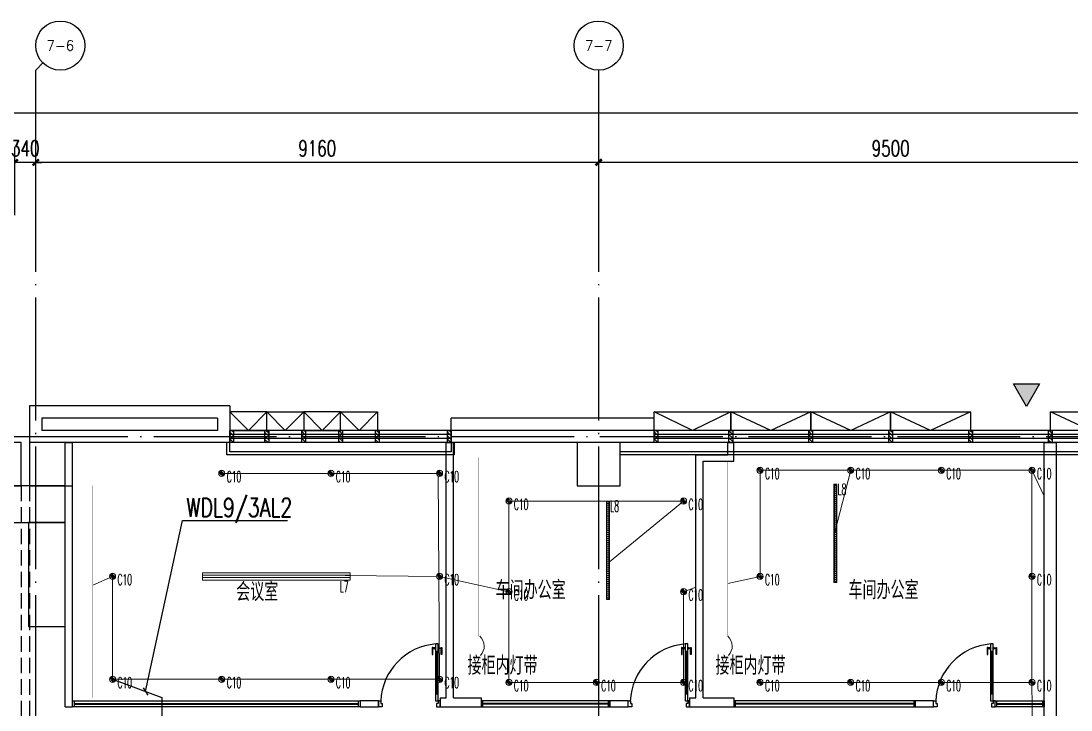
# Model space of a CAD drawing. Extents: x -621157 to 1764546, y -106808 to 741893.
# Drawn here: x 238100 to 255185, y 235551 to 246760 of the extents above; entities that cross this region are included whole.
import ezdxf
from ezdxf import colors
from ezdxf.entities.mleader import LeaderData, LeaderLine
from ezdxf.enums import TextEntityAlignment as Align
from ezdxf.math import Vec2, Vec3

# ---------------------------------------------------------------- set-up
doc = ezdxf.new("R2010")
doc.units = 0
doc.header["$LTSCALE"] = 1000
doc.header["$MEASUREMENT"] = 0
for name, pattern in [('XREF-A-101-平面图_t3$0$__DASH', [0.35, 0.25, -0.1]), ('XREF-A-101-平面图_t3$0$DASH', [0.35, 0.25, -0.1]), ('XREF-A-101-平面图_t3$0$DOTE', [2.42, 2, -0.2, 0.02, -0.2])]:
    doc.linetypes.add(name, pattern=pattern)
for name, color, linetype in [('0-底图', 7, 'Continuous'), ('AXIS_TEXT', 7, 'Continuous'), ('WIRE-照明', 4, 'Continuous'), ('XREF-A-101-平面图_t3$0$A-COLUMN', 8, 'Continuous'), ('XREF-A-101-平面图_t3$0$A-CURTWALL', 8, 'Continuous'), ('XREF-A-101-平面图_t3$0$A-DOTE', 8, 'Continuous'), ('XREF-A-101-平面图_t3$0$A-GROUND', 8, 'Continuous'), ('XREF-A-101-平面图_t3$0$A-RAIL', 8, 'Continuous'), ('XREF-A-101-平面图_t3$0$A-ROOM-CH', 8, 'Continuous'), ('XREF-A-101-平面图_t3$0$A-WALL-FILL', 8, 'Continuous'), ('XREF-A-101-平面图_t3$0$A-WINDOW', 8, 'Continuous'), ('XREF-A-101-平面图_t3$0$A-开启符号', 8, 'Continuous'), ('XREF-A-101-平面图_t3$0$AXIS', 8, 'Continuous'), ('XREF-A-101-平面图_t3$0$DOOR-INF', 8, 'Continuous'), ('XREF-A-101-平面图_t3$0$F-B-INF', 8, 'Continuous'), ('XREF-A-101-平面图_t3$0$F-L-INF', 8, 'Continuous'), ('XREF-A-101-平面图_t3$0$GLASS WALL-INF', 8, 'Continuous'), ('XREF-A-101-平面图_t3$0$I-WALL-GYPSUM', 8, 'Continuous'), ('XREF-A-101-平面图_t3$0$PARTITION-INF', 8, 'Continuous'), ('XREF-A-101-平面图_t3$0$PUB_HATCH', 8, 'Continuous'), ('XREF-A-101-平面图_t3$0$PUB_TEXT', 8, 'Continuous'), ('照明回路线', 1, 'Continuous')]:
    doc.layers.add(name, color=color, linetype=linetype)
for name, color, linetype, lineweight in [('00-照明回路线', 6, 'Continuous', 0), ('CEILING-INF', 4, 'Continuous', 0), ('LIGHT-INF', 6, 'Continuous', 0)]:
    doc.layers.add(name, color=color, linetype=linetype, lineweight=lineweight)
doc.styles.add('COMPLEX', font='COMPLEX')
doc.styles.add('DIM_FONT', font='ROMANS', dxfattribs={"width": 0.8, "bigfont": 'HZDXC'})
doc.styles.add('E-FST', font='txt.shx', dxfattribs={"width": 0.75, "height": 250, "bigfont": '@@gbcbig.shx'})
doc.styles.add('INF DIM', font='SIMPLEX.SHX', dxfattribs={"width": 0.7, "bigfont": 'hztxt.shx'})
doc.styles.get("Standard").update_dxf_attribs({"font": 'romans.shx', "bigfont": 'HZDXC.SHX'})
doc.styles.add('XREF-A-101-平面图_t3$0$-HZDXCROMANS', font='ROMANS.shx', dxfattribs={"bigfont": 'HZDXC.shx'})
doc.styles.add('XREF-A-101-平面图_t3$0$69F Layout plan$0$Standard', font='arial.ttf', dxfattribs={"width": 0.8})
doc.styles.add('XREF-A-101-平面图_t3$0$A-AXIS-LABEL', font='COMPLEX', dxfattribs={"bigfont": 'GBCBIG'})
doc.styles.add('XREF-A-101-平面图_t3$0$A-DIM_T3', font='SIMPLEX', dxfattribs={"width": 0.705882, "bigfont": 'GBCBIG'})
doc.linetypes.add('LED', pattern='A,6,-3.5,["LED",Standard,S=2.54,R=0,X=-2.54,Y=-1.27],-4.8', length=14.3)
doc.dimstyles.new('XREF-A-101-平面图_t3$0$A-DIM-100', dxfattribs={"dimscale": 100, "dimtxt": 2.55, "dimasz": 1, "dimexe": 2.5, "dimexo": 3, "dimgap": 1, "dimtad": 1, "dimdec": 0, "dimzin": 0, "dimdsep": 46, "dimtxsty": 'XREF-A-101-平面图_t3$0$A-DIM_T3', "dimblk": 'XREF-A-101-平面图_t3$0$_ArchTick', "dimcen": 0.09, "dimclrt": 7, "dimazin": 2, "dimtfac": 1, "dimtdec": 0, "dimtix": 1, "dimtmove": 2, "dimatfit": 3, "dimfxl": 0, "dimtolj": 1, "dimtzin": 0, "dimarcsym": 0})

# ---------------------------------------------------------------- blocks, each defined once
blk = doc.blocks.new('XREF-A-101-平面图_t3$0$柱网3F')
at = {"layer": 'XREF-A-101-平面图_t3$0$A-COLUMN'}
for points in [[(37400, -800), (38100, -800), (38100, -100), (37400, -100)], [(38240, -800), (38940, -800), (38940, -100), (38240, -100)], [(47150, -800), (47850, -800), (47850, -100), (47150, -100)]]:
    blk.add_lwpolyline(points, close=True, dxfattribs=at)
blk = doc.blocks.new('XREF-A-101-平面图_t3$0$G$C869EB286')
at = {"layer": 'XREF-A-101-平面图_t3$0$A-WINDOW'}
h = blk.add_hatch(dxfattribs=at)
h.set_pattern_fill('ANSI31', color=256, scale=25)
h.set_pattern_definition([(45, (-143.957, -89940), (-28.0633, 28.0633), [])])
h.paths.add_polyline_path([(0, 60), (200, 60), (200, 0), (0, 0)])
blk.add_lwpolyline([(0, 60), (200, 60), (200, 0), (0, 0)], close=True, dxfattribs=at)
blk = doc.blocks.new('XREF-A-101-平面图_t3$0$_ArchTick')
at = {"color": 0, "linetype": 'ByBlock', "const_width": 0.4}
blk.add_lwpolyline([(-0.5, -0.5), (0.5, 0.5)], dxfattribs=at)
blk = doc.blocks.new('*D25496')
at = {"layer": 'Defpoints', "color": 0}
for p in [(47500, 44460), (47500, 43300), (57000, 43300)]:
    blk.add_point(p, dxfattribs=at)
at = {"layer": 'XREF-A-101-平面图_t3$0$AXIS', "color": 0, "lineweight": -2}
for p, q in [((47500, 43600), (47500, 44710)), ((57000, 43600), (57000, 44710)), ((57000, 44460), (47500, 44460))]:
    blk.add_line(p, q, dxfattribs=at)
at = {"layer": 'XREF-A-101-平面图_t3$0$AXIS', "color": 0, "linetype": 'ByBlock', "lineweight": -2, "xscale": 100, "yscale": 100, "zscale": 100, "rotation": 180}
blk.add_blockref('XREF-A-101-平面图_t3$0$_ArchTick', (47500, 44460), dxfattribs=at)
at = {"layer": 'XREF-A-101-平面图_t3$0$AXIS', "color": 0, "linetype": 'ByBlock', "lineweight": -2, "xscale": 100, "yscale": 100, "zscale": 100}
blk.add_blockref('XREF-A-101-平面图_t3$0$_ArchTick', (57000, 44460), dxfattribs=at)
at = {"layer": 'XREF-A-101-平面图_t3$0$AXIS', "color": 7, "insert": (52250, 44687), "char_height": 255, "attachment_point": 5, "style": 'XREF-A-101-平面图_t3$0$A-DIM_T3'}
blk.add_mtext('\\A1;9500', dxfattribs=at)
blk = doc.blocks.new('*D25497')
at = {"layer": 'Defpoints', "color": 0}
for p in [(38340, 44460), (38340, 43300), (47500, 43300)]:
    blk.add_point(p, dxfattribs=at)
at = {"layer": 'XREF-A-101-平面图_t3$0$AXIS', "color": 0, "lineweight": -2}
for p, q in [((38340, 43600), (38340, 44710)), ((47500, 43600), (47500, 44710)), ((47500, 44460), (38340, 44460))]:
    blk.add_line(p, q, dxfattribs=at)
at = {"layer": 'XREF-A-101-平面图_t3$0$AXIS', "color": 0, "linetype": 'ByBlock', "lineweight": -2, "xscale": 100, "yscale": 100, "zscale": 100, "rotation": 180}
blk.add_blockref('XREF-A-101-平面图_t3$0$_ArchTick', (38340, 44460), dxfattribs=at)
at = {"layer": 'XREF-A-101-平面图_t3$0$AXIS', "color": 0, "linetype": 'ByBlock', "lineweight": -2, "xscale": 100, "yscale": 100, "zscale": 100}
blk.add_blockref('XREF-A-101-平面图_t3$0$_ArchTick', (47500, 44460), dxfattribs=at)
at = {"layer": 'XREF-A-101-平面图_t3$0$AXIS', "color": 7, "insert": (42920, 44687), "char_height": 255, "attachment_point": 5, "style": 'XREF-A-101-平面图_t3$0$A-DIM_T3'}
blk.add_mtext('\\A1;9160', dxfattribs=at)
blk = doc.blocks.new('*D25498')
at = {"layer": 'Defpoints', "color": 0}
for p in [(38000, 44460), (38000, 43300), (38340, 43300)]:
    blk.add_point(p, dxfattribs=at)
at = {"layer": 'XREF-A-101-平面图_t3$0$AXIS', "color": 0, "lineweight": -2}
for p, q in [((38000, 43600), (38000, 44710)), ((38340, 43600), (38340, 44710)), ((38000, 44460), (37900, 44460)), ((38340, 44460), (38000, 44460)), ((38340, 44460), (38440, 44460))]:
    blk.add_line(p, q, dxfattribs=at)
at = {"layer": 'XREF-A-101-平面图_t3$0$AXIS', "color": 0, "linetype": 'ByBlock', "lineweight": -2, "xscale": 100, "yscale": 100, "zscale": 100}
blk.add_blockref('XREF-A-101-平面图_t3$0$_ArchTick', (38000, 44460), dxfattribs=at)
at = {"layer": 'XREF-A-101-平面图_t3$0$AXIS', "color": 0, "linetype": 'ByBlock', "lineweight": -2, "xscale": 100, "yscale": 100, "zscale": 100, "rotation": 180}
blk.add_blockref('XREF-A-101-平面图_t3$0$_ArchTick', (38340, 44460), dxfattribs=at)
at = {"layer": 'XREF-A-101-平面图_t3$0$AXIS', "color": 7, "insert": (38170, 44687), "char_height": 255, "attachment_point": 5, "style": 'XREF-A-101-平面图_t3$0$A-DIM_T3'}
blk.add_mtext('\\A1;340', dxfattribs=at)
blk = doc.blocks.new('_AXISO')
blk.add_circle((0, 0), 0.5)
at = {"layer": 'AXIS_TEXT', "style": 'COMPLEX'}
blk.add_attdef('A', text='', height=0.56, dxfattribs=at).set_placement((-0.25, -0.28), (0.25, -0.28), align=Align.FIT)
blk = doc.blocks.new('*D25505')
at = {"layer": 'Defpoints', "color": 0}
for p in [(-500, 45260), (-500, 43300), (66800, 43300)]:
    blk.add_point(p, dxfattribs=at)
at = {"layer": 'XREF-A-101-平面图_t3$0$AXIS', "color": 0, "lineweight": -2}
for p, q in [((-500, 43600), (-500, 45510)), ((66800, 43600), (66800, 45510)), ((66800, 45260), (-500, 45260))]:
    blk.add_line(p, q, dxfattribs=at)
at = {"layer": 'XREF-A-101-平面图_t3$0$AXIS', "color": 0, "linetype": 'ByBlock', "lineweight": -2, "xscale": 100, "yscale": 100, "zscale": 100, "rotation": 180}
blk.add_blockref('XREF-A-101-平面图_t3$0$_ArchTick', (-500, 45260), dxfattribs=at)
at = {"layer": 'XREF-A-101-平面图_t3$0$AXIS', "color": 0, "linetype": 'ByBlock', "lineweight": -2, "xscale": 100, "yscale": 100, "zscale": 100}
blk.add_blockref('XREF-A-101-平面图_t3$0$_ArchTick', (66800, 45260), dxfattribs=at)
at = {"layer": 'XREF-A-101-平面图_t3$0$AXIS', "color": 7, "insert": (33150, 45487), "char_height": 255, "attachment_point": 5, "style": 'XREF-A-101-平面图_t3$0$A-DIM_T3'}
blk.add_mtext('\\A1;67300', dxfattribs=at)
blk = doc.blocks.new('XREF-A-101-平面图_t3$0$A$C4A4B287C')
at = {"layer": 'XREF-A-101-平面图_t3$0$GLASS WALL-INF', "elevation": -1}
blk.add_lwpolyline([(100, 300), (100, 0), (0, 0), (0, 300)], close=True, dxfattribs=at)
blk = doc.blocks.new('*U25342')
at = {"layer": 'XREF-A-101-平面图_t3$0$PARTITION-INF', "color": 8}
for p, q in [((-21021, 43130), (-18121, 43130)), ((-18121, 43030), (-21021, 43030))]:
    blk.add_line(p, q, dxfattribs=at)
at = {"layer": 'XREF-A-101-平面图_t3$0$PARTITION-INF', "color": 5}
for p, q in [((-18121, 43085), (-21021, 43085)), ((-18121, 43075), (-21021, 43075))]:
    blk.add_line(p, q, dxfattribs=at)
for points in [[(-21046, 43130), (-21021, 43130), (-21021, 43030), (-21046, 43030)], [(-18121, 43130), (-18096, 43130), (-18096, 43030), (-18121, 43030)]]:
    blk.add_lwpolyline(points, close=True, dxfattribs=at)
blk = doc.blocks.new('XREF-A-101-平面图_t3$0$EW23')
at = {"color": 5}
for p, q in [((7205, 24900, 0), (7205, 23970, 0)), ((7205, 24900, 0), (7245, 24900, 0)), ((7245, 24780, 0), (7205, 24780, 0)), ((7245, 24900, 0), (7245, 23970, 0)), ((7205, 24090, 0), (7246, 24090, 0)), ((7205, 23970, 0), (7245, 23970, 0))]:
    blk.add_line(p, q, dxfattribs=at)
at = {"color": 5, "elevation": 0}
for points in [[(7215, 24995), (7175, 24995), (7175, 24895), (7205, 24895), (7205, 24940), (7233, 24940), (7233, 24985), (7233, 24995), (7215, 24995)], [(8135, 24995), (8175, 24995), (8175, 24895), (8140, 24895), (8140, 24940), (8117, 24940), (8117, 24985), (8117, 24995), (8135, 24995)]]:
    blk.add_lwpolyline(points, close=True, dxfattribs=at)
at = {"color": 8, "elevation": 0}
for points in [[(7228, 24780), (7228, 24090)], [(7160, 24035), (7160, 24026), (7150, 24026), (7150, 24140), (7160, 24140), (7160, 24045)], [(7296, 24035), (7296, 24026), (7306, 24026), (7306, 24140), (7296, 24140), (7296, 24045)]]:
    blk.add_lwpolyline(points, dxfattribs=at)
for points in [[(7200, 24035), (7154, 24035), (7154, 24045), (7200, 24045)], [(7205, 24021), (7200, 24021), (7200, 24059), (7205, 24059)], [(7246, 24021), (7256, 24021), (7256, 24059), (7246, 24059)], [(7256, 24035), (7302, 24035), (7302, 24045), (7256, 24045)]]:
    blk.add_lwpolyline(points, close=True, dxfattribs=at)
at = {"color": 8}
blk.add_arc((7172, 24936, 0), 969, 274.4003, 357.8611, dxfattribs=at)
blk = doc.blocks.new('*U25343')
at = {"layer": 'XREF-A-101-平面图_t3$0$PARTITION-INF', "color": 8}
for p, q in [((-21681, 43130), (-20931, 43130)), ((-20931, 43030), (-21681, 43030))]:
    blk.add_line(p, q, dxfattribs=at)
at = {"layer": 'XREF-A-101-平面图_t3$0$PARTITION-INF', "color": 5}
for p, q in [((-20931, 43085), (-21681, 43085)), ((-20931, 43075), (-21681, 43075))]:
    blk.add_line(p, q, dxfattribs=at)
for points in [[(-21706, 43130), (-21681, 43130), (-21681, 43030), (-21706, 43030)], [(-20931, 43130), (-20906, 43130), (-20906, 43030), (-20931, 43030)]]:
    blk.add_lwpolyline(points, close=True, dxfattribs=at)
blk = doc.blocks.new('*U25344')
at = {"layer": 'XREF-A-101-平面图_t3$0$PARTITION-INF', "color": 8}
for p, q in [((-20161, 43130), (-18121, 43130)), ((-18121, 43030), (-20161, 43030))]:
    blk.add_line(p, q, dxfattribs=at)
at = {"layer": 'XREF-A-101-平面图_t3$0$PARTITION-INF', "color": 5}
for p, q in [((-18121, 43085), (-20161, 43085)), ((-18121, 43075), (-20161, 43075))]:
    blk.add_line(p, q, dxfattribs=at)
for points in [[(-20186, 43130), (-20161, 43130), (-20161, 43030), (-20186, 43030)], [(-18121, 43130), (-18096, 43130), (-18096, 43030), (-18121, 43030)]]:
    blk.add_lwpolyline(points, close=True, dxfattribs=at)
blk = doc.blocks.new('*U25345')
at = {"layer": 'XREF-A-101-平面图_t3$0$PARTITION-INF', "color": 8}
for p, q in [((-21681, 43130), (-17052, 43130)), ((-17052, 43030), (-21681, 43030))]:
    blk.add_line(p, q, dxfattribs=at)
at = {"layer": 'XREF-A-101-平面图_t3$0$PARTITION-INF', "color": 5}
for p, q in [((-17052, 43085), (-21681, 43085)), ((-17052, 43075), (-21681, 43075))]:
    blk.add_line(p, q, dxfattribs=at)
for points in [[(-21706, 43130), (-21681, 43130), (-21681, 43030), (-21706, 43030)], [(-17052, 43130), (-17027, 43130), (-17027, 43030), (-17052, 43030)]]:
    blk.add_lwpolyline(points, close=True, dxfattribs=at)
blk = doc.blocks.new('XREF-A-101-平面图_t3$0$G$C5C507F0A')
at = {"layer": 'XREF-A-101-平面图_t3$0$DOOR-INF', "rotation": 180}
for p in [(51995, 20695, 0), (56055, 20695, 0), (61025, 20695, 0)]:
    blk.add_blockref('XREF-A-101-平面图_t3$0$EW23', p, dxfattribs=at)
at = {"layer": 'XREF-A-101-平面图_t3$0$DOOR-INF', "xscale": -1, "rotation": 90.00000000031785}
for p in [(43819, -4200), (47880, -4200, 1), (52850, -4200, 1)]:
    blk.add_blockref('XREF-A-101-平面图_t3$0$A$C4A4B287C', p, dxfattribs=at)
at = {"layer": 'XREF-A-101-平面图_t3$0$PARTITION-INF', "rotation": 180}
for name, p in [('*U25345', (21813, 38831, -1)), ('*U25343', (32944, 38831))]:
    blk.add_blockref(name, p, dxfattribs=at)
at = {"layer": 'XREF-A-101-平面图_t3$0$PARTITION-INF', "xscale": -1, "rotation": 180}
for name, p in [('*U25344', (65676, 38831, 1)), ('*U25342', (70646, 38831, 1))]:
    blk.add_blockref(name, p, dxfattribs=at)
blk = doc.blocks.new('XREF-A-101-平面图_t3$0$ROOM')
at = {"layer": 'XREF-A-101-平面图_t3$0$A-ROOM-CH', "style": 'XREF-A-101-平面图_t3$0$-HZDXCROMANS', "width": 0.6}
for tag, p in [('中文房间名称', (0, -1000)), ('英文房间名称', (0, -1500))]:
    blk.add_attdef(tag, text='', height=300, dxfattribs=at).set_placement(p, align=Align.CENTER)
blk = doc.blocks.new('XREF-A-101-平面图_t3$0$A$C2C206FAC')
for p, q in [((0, 485), (400, 485)), ((0, 485), (0, 98)), ((400, 485), (400, 98)), ((20, 94), (20, 44)), ((148, 50), (145, 0)), ((145, 0), (160, 0)), ((148, 50), (150, 50)), ((155, 50), (157, 50)), ((157, 50), (160, 0)), ((260, 50), (257, 0)), ((257, 0), (272, 0)), ((260, 50), (262, 50)), ((267, 50), (269, 50)), ((269, 50), (272, 0)), ((380, 94), (380, 44))]:
    blk.add_line(p, q)
for centre, radius in [((200, 278), 179), ((200, 278), 164), ((153, 50), 2.6), ((265, 50), 2.6)]:
    blk.add_circle(centre, radius)
for centre, radius, start, end in [((200, 1084), 1006, 258.547, 281.4897), ((200, 1084), 1056, 260.1999, 267.1079), ((152, 54), 10.9, 296.6275, 243.5797), ((200, 1084), 1056, 267.7307, 273.2177), ((265, 54), 10.9, 296.6275, 243.5797), ((200, 1084), 1056, 273.8352, 279.8368)]:
    blk.add_arc(centre, radius, start, end)
at = {"insert": (1123, 210), "char_height": 150, "width": 1952.54, "attachment_point": 1, "rotation": 180, "style": 'XREF-A-101-平面图_t3$0$69F Layout plan$0$Standard'}
blk.add_mtext('\\pxi5.6747;W', dxfattribs=at)
blk = doc.blocks.new('XREF-A-101-平面图_t3$0$yuouioui')
at = {"linetype": 'XREF-A-101-平面图_t3$0$__DASH', "ltscale": 1000}
blk.add_lwpolyline([(300666, 20452), (301087, 20452), (301087, 20000), (300666, 20000)], close=True, dxfattribs=at)
at = {"linetype": 'XREF-A-101-平面图_t3$0$__DASH', "ltscale": 1000, "rotation": 89.98165643611132}
blk.add_blockref('XREF-A-101-平面图_t3$0$A$C2C206FAC', (301151, 20026), dxfattribs=at)
blk = doc.blocks.new('XREF-A-101-平面图_t3$0$G$CA7BD363D')
at = {"layer": 'XREF-A-101-平面图_t3$0$F-B-INF'}
for points in [[(-1870, -600), (0, -600), (0, 0), (-1870, 0)], [(-1870, 0), (-1320, 0), (-1320, -600), (-1870, -600)], [(0, -2289), (0, -600), (-600, -600), (-600, -2289)]]:
    blk.add_lwpolyline(points, close=True, dxfattribs=at)
at = {"layer": 'XREF-A-101-平面图_t3$0$F-L-INF', "ltscale": 0.15, "xscale": -1, "rotation": 89.99999999999999}
blk.add_blockref('XREF-A-101-平面图_t3$0$yuouioui', (18631, 300582), dxfattribs=at)
blk = doc.blocks.new('XREF-A-101-平面图_t3$0$bz1')
at = {"layer": 'XREF-A-101-平面图_t3$0$PUB_HATCH'}
h = blk.add_hatch(color=1, dxfattribs=at)
h.dxf.hatch_style = 1
h.paths.add_polyline_path([(4866032, -641203), (4865818, -641573), (4866245, -641573)])
at = {"layer": 'XREF-A-101-平面图_t3$0$PUB_TEXT', "color": 1}
blk.add_lwpolyline([(4866032, -641203), (4865818, -641573), (4866245, -641573)], close=True, dxfattribs=at)
blk = doc.blocks.new('XREF-A-101-平面图_t3$0$G$C34B60025')
at = {"xscale": -1, "rotation": 180}
blk.add_blockref('XREF-A-101-平面图_t3$0$bz1', (-4811670, -540615), dxfattribs=at)
blk = doc.blocks.new('_Oblique')
at = {"color": 0, "linetype": 'ByBlock', "lineweight": -2}
blk.add_line((-0.5, -0.5), (0.5, 0.5), dxfattribs=at)
blk = doc.blocks.new('A$C49bb74e3')
at = {"layer": 'LIGHT-INF'}
h = blk.add_hatch(dxfattribs=at)
h.set_pattern_fill('ANSI31', color=8, scale=10, angle=315)
h.set_pattern_definition([(0, (-248590, -138150), (7e-15, 31.75), [])])
h.paths.add_polyline_path([(-15, 790), (15, 790), (15, -790), (-15, -790)])
at = {"layer": 'LIGHT-INF', "elevation": 0}
for points in [[(-25, 800), (25, 800), (25, -800), (-25, -800)], [(-15, 790), (15, 790), (15, -790), (-15, -790)]]:
    blk.add_lwpolyline(points, close=True, dxfattribs=at)
at = {"layer": 'LIGHT-INF', "style": 'INF DIM', "width": 0.5}
blk.add_text('L8', height=180, dxfattribs=at).set_placement((37, 627))
blk = doc.blocks.new('*U23677')
h = blk.add_hatch(color=8)
h.dxf.hatch_style = 1
h.paths.add_polyline_path([(-50, 0), (-24, 0, -0.414214), (0, 24), (0, 50, 0.414214)])
h.paths.add_polyline_path([(0, -24), (0, -50, 0.414214), (50, 0), (24, 0, -0.414214)])
at = {"color": 8}
for points in [[(50, 0), (-50, 0)], [(0, 50), (0, -50)]]:
    blk.add_lwpolyline(points, dxfattribs=at)
blk.add_circle((0, 0), 50)
blk.add_circle((0, 0), 24.5, dxfattribs=at)
at = {"style": 'INF DIM', "width": 0.5}
blk.add_text('C10', height=180, dxfattribs=at).set_placement((81, -144))
blk = doc.blocks.new('A$C704e2804')
for points in [[(-1200, 60), (1200, 60), (1200, -60), (-1200, -60)], [(1200, 60), (1200, 20), (-1200, 20), (-1200, 60)], [(1200, 20), (1200, -20), (-1200, -20), (-1200, 20)], [(1200, -20), (1200, -60), (-1200, -60), (-1200, -20)]]:
    blk.add_lwpolyline(points, close=True)
at = {"style": 'INF DIM', "width": 0.5}
blk.add_text('L7', height=180, dxfattribs=at).set_placement((1031, -256))
blk = doc.blocks.new('G$CB0A4FAF5')
at = {"layer": 'LIGHT-INF', "color": 6, "linetype": 'LED', "ltscale": 0.05, "const_width": 5, "elevation": 0}
for points in [[(45540, -3250), (45540, -340)], [(49080, -4250), (49080, -343)], [(49600, -3250), (49600, -400)]]:
    blk.add_lwpolyline(points, dxfattribs=at)
at = {"layer": 'LIGHT-INF', "color": 6, "linetype": 'LED', "ltscale": 0.05, "const_width": 5}
for points in [[(54750, -4250), (54750, -343)], [(39270, -800), (39270, -4250)]]:
    blk.add_lwpolyline(points, dxfattribs=at)
at = {"layer": 'CEILING-INF', "color": 8}
for p in [(51350, -1575), (47650, -1850)]:
    blk.add_blockref('A$C49bb74e3', p, dxfattribs=at)
at = {"layer": 'LIGHT-INF', "color": 6}
for name, p in [('*U23677', (50125, -550)), ('*U23677', (51600, -550)), ('*U23677', (53075, -550)), ('*U23677', (54550, -550, 0)), ('*U23677', (41367, -600)), ('*U23677', (43143, -600)), ('*U23677', (44910, -598)), ('*U23677', (46040, -1050, 0)), ('*U23677', (48880, -1050, 0)), ('A$C704e2804', (42255, -2275)), ('*U23677', (39590, -2273)), ('*U23677', (44910, -2273)), ('*U23677', (50125, -2275)), ('*U23677', (54550, -2275, 0)), ('*U23677', (46040, -2525, 0)), ('*U23677', (48880, -2525, 0)), ('*U23677', (39590, -3950)), ('*U23677', (41367, -3950)), ('*U23677', (43143, -3950)), ('*U23677', (44910, -3950)), ('*U23677', (46040, -4000, 0)), ('*U23677', (47460, -4000, 0)), ('*U23677', (48880, -4000, 0)), ('*U23677', (50125, -4000)), ('*U23677', (51600, -4000)), ('*U23677', (53075, -4000)), ('*U23677', (54550, -4000, 0))]:
    blk.add_blockref(name, p, dxfattribs=at)
blk = doc.blocks.new('XREF-A-101-平面图_t3$0$轴网(3)')
at = {"layer": 'XREF-A-101-平面图_t3$0$A-DOTE', "linetype": 'XREF-A-101-平面图_t3$0$DOTE'}
for p, q in [((38340, -3300), (38340, 43300)), ((47500, -3300), (47500, 43300)), ((-3300, 40000), (69800, 40000))]:
    blk.add_line(p, q, dxfattribs=at)
at = {"layer": 'XREF-A-101-平面图_t3$0$AXIS'}
for p, q in [((38340, 45959.5), (38457.2, 46076.7)), ((38340, 43300), (38340, 45959.5)), ((47500, 43300), (47500, 45959.5))]:
    blk.add_line(p, q, dxfattribs=at)
ref = blk.add_blockref('_AXISO', (38740, 46359.5), dxfattribs=dict(at, xscale=800, yscale=800, zscale=800))
ref.add_attrib('A', '7-6', dxfattribs={"color": 7, "height": 168.54, "style": 'XREF-A-101-平面图_t3$0$A-AXIS-LABEL', "width": 0.933333}).set_placement((38515.3, 46275.2), (38964.7, 46275.2), align=Align.FIT)
ref = blk.add_blockref('_AXISO', (47500, 46359.5), dxfattribs=dict(at, xscale=800, yscale=800, zscale=800))
ref.add_attrib('A', '7-7', dxfattribs={"color": 7, "height": 168.54, "style": 'XREF-A-101-平面图_t3$0$A-AXIS-LABEL', "width": 0.933333}).set_placement((47275.3, 46275.2), (47724.7, 46275.2), align=Align.FIT)
for p1, p2, distance, picture, middle in [((66800, 43300), (-500, 43300), -1959.5, '*D25505', (33150, 45487)), ((38340, 43300), (38000, 43300), -1159.5, '*D25498', (38170, 44687)), ((47500, 43300), (38340, 43300), -1159.5, '*D25497', (42920, 44687)), ((57000, 43300), (47500, 43300), -1159.5, '*D25496', (52250, 44687))]:
    dim = blk.add_aligned_dim(p1=p1, p2=p2, distance=distance, dimstyle='XREF-A-101-平面图_t3$0$A-DIM-100', dxfattribs=at)
    dim.commit()
    dim.dimension.update_dxf_attribs({"geometry": picture, "text_midpoint": middle})
blk = doc.blocks.new('XREF-A-101-平面图_t3')
at = {"layer": 'XREF-A-101-平面图_t3$0$A-CURTWALL'}
for p, q in [((245100, 240100), (241500, 240100)), ((241500, 239900), (241500, 240100)), ((263900, 240100), (248400, 240100)), ((245100, 240033), (241500, 240033)), ((245100, 239967), (241500, 239967)), ((245100, 239900), (241500, 239900)), ((263900, 240033), (248400, 240033)), ((263900, 239967), (248400, 239967)), ((263900, 239900), (248400, 239900))]:
    blk.add_line(p, q, dxfattribs=at)
at = {"layer": 'XREF-A-101-平面图_t3$0$A-GROUND', "linetype": 'XREF-A-101-平面图_t3$0$DASH'}
for points in [[(238100, 239200), (238100, 200400)], [(238240, 239200), (238240, 200400)]]:
    blk.add_lwpolyline(points, dxfattribs=at)
at = {"layer": 'XREF-A-101-平面图_t3$0$A-RAIL'}
for points in [[(245150, 239900), (245150, 239700), (241450, 239700), (241450, 239900)], [(245100, 239900), (245100, 239750), (241500, 239750), (241500, 239900)], [(256650, 239750), (247850, 239750)], [(256650, 239700), (247850, 239700)]]:
    blk.add_lwpolyline(points, dxfattribs=at)
at = {"layer": 'XREF-A-101-平面图_t3$0$A-WALL-FILL', "color": 171}
for p, q in [((241500, 240500), (238240, 240500)), ((238240, 240500), (238240, 239900)), ((241500, 240500), (241500, 239900)), ((241300, 240300), (238440, 240300)), ((238440, 240300), (238440, 240100)), ((241300, 240300), (241300, 240100)), ((248400, 240300), (245100, 240300)), ((245100, 240100), (245100, 240300)), ((248400, 240100), (248400, 240300)), ((241300, 240100), (238440, 240100)), ((248400, 240100), (245100, 240100)), ((245100, 239900), (245100, 240100)), ((248400, 240100), (245100, 240100)), ((248400, 239900), (248400, 240100)), ((241500, 239900), (238240, 239900)), ((248400, 239900), (245100, 239900))]:
    blk.add_line(p, q, dxfattribs=at)
at = {"layer": 'XREF-A-101-平面图_t3$0$A-开启符号', "linetype": 'Continuous'}
for points in [[(241500, 240400), (241500, 240100), (242100, 240100), (242100, 240400)], [(242700, 240400), (242700, 240100), (242100, 240100), (242100, 240400)], [(242700, 240400), (242700, 240100), (243300, 240100), (243300, 240400)], [(243900, 240400), (243900, 240100), (243300, 240100), (243300, 240400)], [(249650, 240400), (249650, 240100), (248400, 240100), (248400, 240400)], [(250950, 240400), (250950, 240100), (249650, 240100), (249650, 240400)], [(252250, 240400), (252250, 240100), (250950, 240100), (250950, 240400)], [(253550, 240400), (253550, 240100), (252250, 240100), (252250, 240400)], [(256150, 240400), (256150, 240100), (254850, 240100), (254850, 240400)]]:
    blk.add_lwpolyline(points, close=True, dxfattribs=at)
for points in [[(241500, 240400), (241800, 240100), (242100, 240400)], [(242700, 240400), (242400, 240100), (242100, 240400)], [(242700, 240400), (243000, 240100), (243300, 240400)], [(243900, 240400), (243600, 240100), (243300, 240400)], [(249650, 240400), (249025, 240100), (248400, 240400)], [(250950, 240400), (250300, 240100), (249650, 240400)], [(252250, 240400), (251600, 240100), (250950, 240400)], [(253550, 240400), (252900, 240100), (252250, 240400)], [(256150, 240400), (255500, 240100), (254850, 240400)]]:
    blk.add_lwpolyline(points, dxfattribs=at)
at = {"layer": 'XREF-A-101-平面图_t3$0$I-WALL-GYPSUM'}
for p, q in [((238820, 239900), (238940, 239900)), ((245020, 239900), (245140, 239900)), ((249600, 239700), (249600, 239900)), ((249600, 239900), (249700, 239900)), ((249700, 239600), (249700, 239900)), ((254750, 239900), (254950, 239900)), ((249080, 239700), (249600, 239700)), ((249200, 239600), (249700, 239600))]:
    blk.add_line(p, q, dxfattribs=at)
blk.add_blockref('XREF-A-101-平面图_t3$0$G$CA7BD363D', (238820, 239200))
at = {"layer": 'XREF-A-101-平面图_t3$0$A-COLUMN'}
blk.add_blockref('XREF-A-101-平面图_t3$0$柱网3F', (200000, 240000), dxfattribs=at)
at = {"layer": 'XREF-A-101-平面图_t3$0$A-DOTE'}
blk.add_blockref('XREF-A-101-平面图_t3$0$轴网(3)', (200000, 200000), dxfattribs=at)
at = {"layer": 'XREF-A-101-平面图_t3$0$A-ROOM-CH'}
ref = blk.add_blockref('XREF-A-101-平面图_t3$0$ROOM', (241944, 238323), dxfattribs=at)
ref.add_attrib('中文房间名称', '会议室', dxfattribs={"height": 300, "style": 'XREF-A-101-平面图_t3$0$-HZDXCROMANS', "width": 0.8}).set_placement((241944, 237323), align=Align.CENTER)
ref = blk.add_blockref('XREF-A-101-平面图_t3$0$ROOM', (246393, 238352), dxfattribs=at)
ref.add_attrib('中文房间名称', '车间办公室', dxfattribs={"height": 300, "style": 'XREF-A-101-平面图_t3$0$-HZDXCROMANS', "width": 0.8}).set_placement((246393, 237352), align=Align.CENTER)
ref = blk.add_blockref('XREF-A-101-平面图_t3$0$ROOM', (252135, 238352), dxfattribs=at)
ref.add_attrib('中文房间名称', '车间办公室', dxfattribs={"height": 300, "style": 'XREF-A-101-平面图_t3$0$-HZDXCROMANS', "width": 0.8}).set_placement((252135, 237352), align=Align.CENTER)
at = {"layer": 'XREF-A-101-平面图_t3$0$A-WINDOW', "rotation": 270}
for p in [(241500, 240100), (242070, 240100), (242670, 240100), (243270, 240100), (243870, 240100), (245040, 240100), (248400, 240100), (249620, 240100), (250920, 240100), (252220, 240100), (253520, 240100), (254820, 240100)]:
    blk.add_blockref('XREF-A-101-平面图_t3$0$G$C869EB286', p, dxfattribs=at)
blk.add_blockref('XREF-A-101-平面图_t3$0$G$C5C507F0A', (200100, 239900))
at = {"layer": 'XREF-A-101-平面图_t3$0$I-WALL-GYPSUM'}
for p, q in [((238820, 235600), (238820, 239900)), ((238940, 235600), (238940, 239900)), ((245020, 235750), (245020, 239900)), ((245140, 235750), (245140, 239900)), ((254750, 235450), (254750, 239900)), ((254950, 235450), (254950, 239900)), ((249080, 235750), (249080, 239700)), ((249200, 235750), (249200, 239600)), ((244920, 235750), (245020, 235750)), ((244920, 235750), (244920, 235600)), ((245140, 235750), (245590, 235750)), ((245590, 235750), (245590, 235600)), ((248980, 235750), (249080, 235750)), ((248980, 235750), (248980, 235600)), ((249200, 235750), (249700, 235750)), ((249700, 235750), (249700, 235600)), ((238820, 235600), (238940, 235600)), ((244920, 235600), (245080, 235600)), ((245080, 235600), (245590, 235600)), ((248980, 235600), (249140, 235600)), ((249140, 235600), (249700, 235600))]:
    blk.add_line(p, q, dxfattribs=at)
blk.add_blockref('XREF-A-101-平面图_t3$0$G$C34B60025', (200100, 139900))
blk = doc.blocks.new('G$CAD8C52FD')
at = {"layer": '00-照明回路线', "ltscale": 5}
for p, q in [((41367, -600), (44886, -600)), ((44886, -600), (44910, -3950)), ((54550, -550, 0), (50125, -550)), ((50125, -550), (50125, -2275)), ((51335, -1575, 0), (51600, -550)), ((54550, -4000, 0), (54550, -550, 0)), ((54550, -550, 0), (54750, -972)), ((46040, -2525, 0), (46040, -1050, 0)), ((46040, -1050, 0), (48880, -1050, 0)), ((47675, -2036, 0), (48880, -1050, 0)), ((39590, -2275), (39270, -2418)), ((39590, -3950), (39590, -2275)), ((43375, -2260), (44910, -2275)), ((44908, -2275, 1), (46040, -2525, 0)), ((49600, -2391, 0), (50125, -2275)), ((46040, -2525, 0), (46040, -4000, 0)), ((48880, -2525, 0), (49080, -2449, 0)), ((48880, -4000, 0), (48880, -2525, 0)), ((44910, -3950), (39590, -3950)), ((46040, -4000, 0), (48880, -4000, 0)), ((50125, -4000), (54550, -4000, 0)), ((54550, -4000, 0), (54570, -6600))]:
    blk.add_line(p, q, dxfattribs=at)
for centre in [(45421, -3410), (49456, -3410)]:
    blk.add_arc(centre, 216, 315.9825, 48.0113, dxfattribs=at)
at = {"layer": 'WIRE-照明'}
for points in [[(39590, -3950), (40394, -4247)], [(40394, -4247), (40394, -5017)]]:
    blk.add_lwpolyline(points, dxfattribs=at)
at = {"layer": '00-照明回路线', "color": 3, "ltscale": 5, "style": 'DIM_FONT', "width": 0.8}
for p in [(45365, -3876, 0), (49400, -3876, 0)]:
    blk.add_text('接柜内灯带', height=300, dxfattribs=at).set_placement(p)
at = {"layer": '照明回路线'}
ml = blk.add_multileader_mtext('Standard', dxfattribs=at)
ml.set_content('{\\Ftxt,whgtxt|c134;WDL9/3AL2}', color=4, style='E-FST')
ml.set_leader_properties(color=256)
ml.set_arrow_properties(name='OBLIQUE')
ml.build(insert=Vec2(0, 0))
ml.multileader.update_dxf_attribs({"text_left_attachment_type": 6, "text_right_attachment_type": 7, "dogleg_length": 40, "arrow_head_size": 100})
ctx = ml.context
ctx.base_point, ctx.char_height, ctx.arrow_head_size, ctx.landing_gap_size, ctx.plane_origin = Vec3(40768, -1364), 300, 100, 20, Vec3(43019, -1404)
ctx.left_attachment, ctx.right_attachment = 6, 7
notes = []
notes.append((ctx, [(0, (1, 1, 0), (40728, -1364), (1, 0), 40, [(0, [(40126, -4148)], 0, [])])]))
ctx.mtext.insert, ctx.mtext.flow_direction = Vec3(40788, -1004), 5
for ctx, leaders in notes:
    for number, flags, end, landing, length, lines in leaders:
        leader = LeaderData()
        leader.index, (leader.has_last_leader_line, leader.has_dogleg_vector, leader.attachment_direction) = number, flags
        leader.last_leader_point, leader.dogleg_vector, leader.dogleg_length = Vec3(end), Vec3(landing), length
        for number, points, colour, breaks in lines:
            line = LeaderLine()
            line.index, line.vertices, line.color, line.breaks = number, Vec3.list(points), colors.encode_raw_color(colour), breaks
            leader.lines.append(line)
        ctx.leaders.append(leader)

msp = doc.modelspace()

# ---------------------------------------------------------------- block references
at = {"layer": '0-底图'}
msp.add_blockref('XREF-A-101-平面图_t3', (0, 0), dxfattribs=at)

# ---------------------------------------------------------------- next in the draw order: block references
at = {"layer": 'WIRE-照明'}
msp.add_blockref('G$CAD8C52FD', (200000, 240000), dxfattribs=at)

# ---------------------------------------------------------------- next in the draw order: block references
msp.add_blockref('G$CB0A4FAF5', (200000, 240000), dxfattribs=at)

doc.saveas('drawing.dxf')
